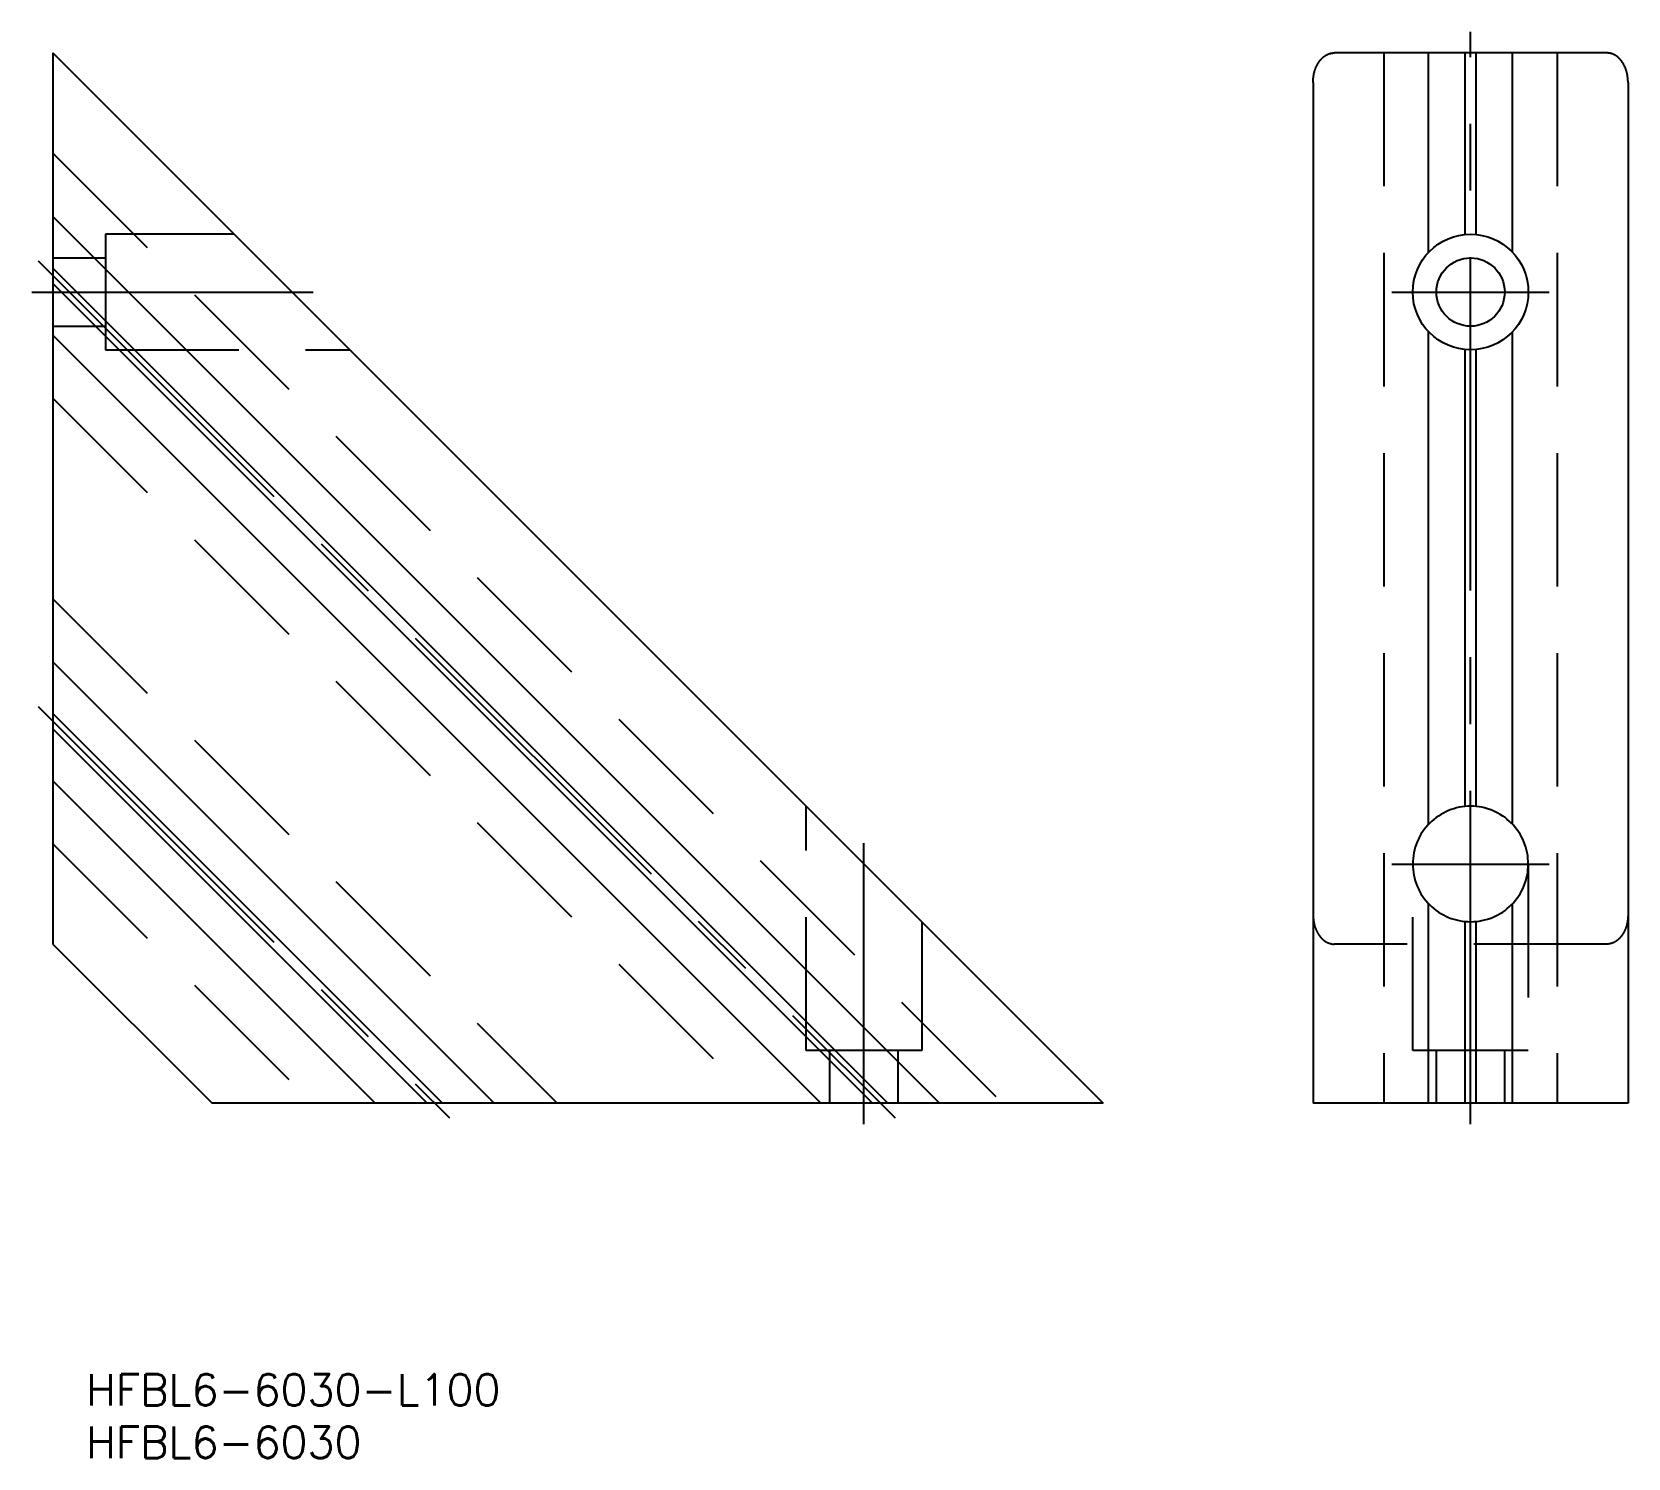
# Model space of a CAD drawing. Extents: x -122 to 30, y -34 to 102.
import ezdxf

# ---------------------------------------------------------------- set-up
doc = ezdxf.new("R2010")
doc.units = 0
doc.linetypes.add('CENTER', pattern=[50.8, 31.75, -6.35, 6.35, -6.35])
doc.linetypes.add('DASHED', pattern=[19.05, 12.7, -6.35])
doc.layers.get('0').update_dxf_attribs({"linetype": 'CONTINUOUS'})
doc.layers.add('CENTER', color=1, linetype='CONTINUOUS')
doc.styles.get("Standard").update_dxf_attribs({"font": 'txt.shx', "height": 3, "bigfont": 'bigfont.shx'})

msp = doc.modelspace()

# ---------------------------------------------------------------- linework, layer by layer
at = {"color": 7, "linetype": 'CONTINUOUS'}
for p, q in [((-120, 100), (-20, 0)), ((-120, 100), (-120, 15.15)), ((28, 100), (2, 100)), ((11, 81), (11, 100)), ((14.48, 82.7), (14.48, 100)), ((15.52, 82.7), (15.52, 100)), ((19, 81), (19, 100)), ((0, 97.17), (0, 0)), ((30, 97.17), (30, 0)), ((-35.56, 0), (-120, 84.44)), ((-40.48, 0), (-120, 79.52)), ((-41.95, 0), (-120, 78.05)), ((-46.87, 0), (-120, 73.13)), ((11, 26.55), (11, 73.45)), ((19, 26.55), (19, 73.45)), ((14.48, 28.25), (14.48, 71.75)), ((15.52, 28.25), (15.52, 71.75)), ((-77.98, 0), (-120, 42.02)), ((-82.9, 0), (-120, 37.1)), ((-84.37, 0), (-120, 35.63)), ((-89.3, 0), (-120, 30.7)), ((11, 0), (11, 19)), ((19, 0), (19, 19)), ((14.48, 0), (14.48, 17.3)), ((15.52, 0), (15.52, 17.3)), ((-120, 15.15), (-104.85, 0)), ((-20, 0), (-104.85, 0)), ((30, 0), (0, 0))]:
    msp.add_line(p, q, dxfattribs=at)
at = {"color": 3, "linetype": 'DASHED'}
for p, q in [((6.75, 100), (6.75, 0)), ((23.25, 100), (23.25, 0)), ((-120, 90.45), (-29.55, 0)), ((-102.73, 82.73), (-115, 82.73)), ((-115, 82.73), (-115, 71.73)), ((-120, 80.48), (-115, 80.48)), ((-120, 73.98), (-115, 73.98)), ((-115, 71.73), (-91.73, 71.73)), ((-120, 67.12), (-52.88, 0)), ((-120, 48.03), (-71.97, 0)), ((-48.27, 5), (-48.27, 28.27)), ((-120, 24.69), (-95.31, 0)), ((9.5, 5), (9.5, 22.77)), ((20.5, 22.77), (20.5, 5)), ((-37.27, 17.27), (-37.27, 5)), ((28, 15.15), (2, 15.15)), ((-37.27, 5), (-48.27, 5)), ((-46.02, 0), (-46.02, 5)), ((-39.52, 0), (-39.52, 5)), ((20.5, 5), (9.5, 5)), ((11.75, 0), (11.75, 5)), ((18.25, 0), (18.25, 5))]:
    msp.add_line(p, q, dxfattribs=at)
at = {"color": 7, "linetype": 'CONTINUOUS'}
for points in [[(0, 97.17, 0), (0, 97.21, 0), (0, 97.24, 0), (0, 97.28, 0), (0, 97.31, 0), (0, 97.35, 0), (0.01, 97.38, 0), (0.01, 97.41, 0), (0.01, 97.45, 0), (0.01, 97.48, 0), (0.02, 97.52, 0), (0.02, 97.55, 0), (0.02, 97.59, 0), (0.03, 97.62, 0), (0.03, 97.66, 0), (0.03, 97.69, 0), (0.04, 97.72, 0), (0.04, 97.76, 0), (0.05, 97.79, 0), (0.05, 97.83, 0), (0.06, 97.86, 0), (0.07, 97.89, 0), (0.07, 97.93, 0), (0.08, 97.96, 0), (0.09, 97.99, 0), (0.09, 98.03, 0), (0.1, 98.06, 0), (0.11, 98.09, 0), (0.12, 98.12, 0), (0.13, 98.16, 0), (0.13, 98.19, 0), (0.14, 98.22, 0), (0.15, 98.25, 0), (0.16, 98.29, 0), (0.17, 98.32, 0), (0.18, 98.35, 0), (0.19, 98.38, 0), (0.2, 98.41, 0), (0.21, 98.44, 0), (0.22, 98.47, 0), (0.24, 98.51, 0), (0.25, 98.54, 0), (0.26, 98.57, 0), (0.27, 98.6, 0), (0.28, 98.63, 0), (0.3, 98.66, 0), (0.31, 98.69, 0), (0.32, 98.71, 0), (0.34, 98.74, 0), (0.35, 98.77, 0), (0.36, 98.8, 0), (0.38, 98.83, 0), (0.39, 98.86, 0), (0.41, 98.88, 0), (0.42, 98.91, 0), (0.44, 98.94, 0), (0.45, 98.97, 0), (0.47, 98.99, 0), (0.49, 99.02, 0), (0.5, 99.05, 0), (0.52, 99.07, 0), (0.53, 99.1, 0), (0.55, 99.12, 0), (0.57, 99.15, 0), (0.59, 99.17, 0), (0.6, 99.2, 0), (0.62, 99.22, 0), (0.64, 99.24, 0), (0.66, 99.27, 0), (0.68, 99.29, 0), (0.69, 99.31, 0), (0.71, 99.34, 0), (0.73, 99.36, 0), (0.75, 99.38, 0), (0.77, 99.4, 0), (0.79, 99.42, 0), (0.81, 99.44, 0), (0.83, 99.46, 0), (0.85, 99.48, 0), (0.87, 99.5, 0), (0.89, 99.52, 0), (0.91, 99.54, 0), (0.93, 99.56, 0), (0.95, 99.58, 0), (0.97, 99.6, 0), (0.99, 99.62, 0), (1.01, 99.63, 0), (1.04, 99.65, 0), (1.06, 99.67, 0), (1.08, 99.68, 0), (1.1, 99.7, 0), (1.12, 99.71, 0), (1.14, 99.73, 0), (1.17, 99.74, 0), (1.19, 99.76, 0), (1.21, 99.77, 0), (1.23, 99.78, 0), (1.26, 99.8, 0), (1.28, 99.81, 0), (1.3, 99.82, 0), (1.33, 99.83, 0), (1.35, 99.85, 0), (1.37, 99.86, 0), (1.4, 99.87, 0), (1.42, 99.88, 0), (1.44, 99.89, 0), (1.47, 99.9, 0), (1.49, 99.91, 0), (1.51, 99.92, 0), (1.54, 99.92, 0), (1.56, 99.93, 0), (1.59, 99.94, 0), (1.61, 99.95, 0), (1.63, 99.95, 0), (1.66, 99.96, 0), (1.68, 99.96, 0), (1.71, 99.97, 0), (1.73, 99.97, 0), (1.76, 99.98, 0), (1.78, 99.98, 0), (1.8, 99.99, 0), (1.83, 99.99, 0), (1.85, 99.99, 0), (1.88, 99.99, 0), (1.9, 100, 0), (1.93, 100, 0), (1.95, 100, 0), (1.98, 100, 0), (2, 100, 0)], [(30, 97.17, 0), (30, 97.21, 0), (30, 97.24, 0), (30, 97.28, 0), (30, 97.31, 0), (30, 97.35, 0), (29.99, 97.38, 0), (29.99, 97.41, 0), (29.99, 97.45, 0), (29.99, 97.48, 0), (29.99, 97.52, 0), (29.98, 97.55, 0), (29.98, 97.59, 0), (29.97, 97.62, 0), (29.97, 97.66, 0), (29.97, 97.69, 0), (29.96, 97.72, 0), (29.96, 97.76, 0), (29.95, 97.79, 0), (29.95, 97.83, 0), (29.94, 97.86, 0), (29.93, 97.89, 0), (29.93, 97.93, 0), (29.92, 97.96, 0), (29.91, 97.99, 0), (29.91, 98.03, 0), (29.9, 98.06, 0), (29.89, 98.09, 0), (29.88, 98.12, 0), (29.87, 98.16, 0), (29.87, 98.19, 0), (29.86, 98.22, 0), (29.85, 98.25, 0), (29.84, 98.29, 0), (29.83, 98.32, 0), (29.82, 98.35, 0), (29.81, 98.38, 0), (29.8, 98.41, 0), (29.79, 98.44, 0), (29.78, 98.47, 0), (29.76, 98.51, 0), (29.75, 98.54, 0), (29.74, 98.57, 0), (29.73, 98.6, 0), (29.72, 98.63, 0), (29.7, 98.66, 0), (29.69, 98.69, 0), (29.68, 98.71, 0), (29.66, 98.74, 0), (29.65, 98.77, 0), (29.64, 98.8, 0), (29.62, 98.83, 0), (29.61, 98.86, 0), (29.59, 98.88, 0), (29.58, 98.91, 0), (29.56, 98.94, 0), (29.55, 98.97, 0), (29.53, 98.99, 0), (29.51, 99.02, 0), (29.5, 99.05, 0), (29.48, 99.07, 0), (29.47, 99.1, 0), (29.45, 99.12, 0), (29.43, 99.15, 0), (29.41, 99.17, 0), (29.4, 99.2, 0), (29.38, 99.22, 0), (29.36, 99.24, 0), (29.34, 99.27, 0), (29.32, 99.29, 0), (29.31, 99.31, 0), (29.29, 99.34, 0), (29.27, 99.36, 0), (29.25, 99.38, 0), (29.23, 99.4, 0), (29.21, 99.42, 0), (29.19, 99.44, 0), (29.17, 99.46, 0), (29.15, 99.48, 0), (29.13, 99.5, 0), (29.11, 99.52, 0), (29.09, 99.54, 0), (29.07, 99.56, 0), (29.05, 99.58, 0), (29.03, 99.6, 0), (29.01, 99.62, 0), (28.99, 99.63, 0), (28.96, 99.65, 0), (28.94, 99.67, 0), (28.92, 99.68, 0), (28.9, 99.7, 0), (28.88, 99.71, 0), (28.86, 99.73, 0), (28.83, 99.74, 0), (28.81, 99.76, 0), (28.79, 99.77, 0), (28.77, 99.78, 0), (28.74, 99.8, 0), (28.72, 99.81, 0), (28.7, 99.82, 0), (28.67, 99.83, 0), (28.65, 99.85, 0), (28.63, 99.86, 0), (28.6, 99.87, 0), (28.58, 99.88, 0), (28.56, 99.89, 0), (28.53, 99.9, 0), (28.51, 99.91, 0), (28.49, 99.92, 0), (28.46, 99.92, 0), (28.44, 99.93, 0), (28.41, 99.94, 0), (28.39, 99.95, 0), (28.37, 99.95, 0), (28.34, 99.96, 0), (28.32, 99.96, 0), (28.29, 99.97, 0), (28.27, 99.97, 0), (28.24, 99.98, 0), (28.22, 99.98, 0), (28.2, 99.99, 0), (28.17, 99.99, 0), (28.15, 99.99, 0), (28.12, 99.99, 0), (28.1, 100, 0), (28.07, 100, 0), (28.05, 100, 0), (28.02, 100, 0), (28, 100, 0)], [(15, 28.27, 0), (14.73, 28.27, 0), (14.46, 28.25, 0), (14.19, 28.21, 0), (13.93, 28.17, 0), (13.66, 28.11, 0), (13.4, 28.03, 0), (13.15, 27.95, 0), (12.9, 27.85, 0), (12.65, 27.74, 0), (12.41, 27.62, 0), (12.17, 27.49, 0), (11.94, 27.34, 0), (11.72, 27.19, 0), (11.51, 27.02, 0), (11.31, 26.85, 0), (11.11, 26.66, 0), (10.92, 26.47, 0), (10.75, 26.26, 0), (10.58, 26.05, 0), (10.43, 25.83, 0), (10.28, 25.6, 0), (10.15, 25.36, 0), (10.03, 25.12, 0), (9.92, 24.88, 0), (9.82, 24.62, 0), (9.74, 24.37, 0), (9.66, 24.11, 0), (9.61, 23.84, 0), (9.56, 23.58, 0), (9.53, 23.31, 0), (9.51, 23.04, 0), (9.5, 22.77, 0), (9.51, 22.5, 0), (9.53, 22.23, 0), (9.56, 21.96, 0), (9.61, 21.7, 0), (9.66, 21.44, 0), (9.74, 21.18, 0), (9.82, 20.92, 0), (9.92, 20.67, 0), (10.03, 20.42, 0), (10.15, 20.18, 0), (10.28, 19.94, 0), (10.43, 19.72, 0), (10.58, 19.5, 0), (10.75, 19.28, 0), (10.92, 19.08, 0), (11.11, 18.88, 0), (11.31, 18.7, 0), (11.51, 18.52, 0), (11.72, 18.35, 0), (11.94, 18.2, 0), (12.17, 18.05, 0), (12.41, 17.92, 0), (12.65, 17.8, 0), (12.9, 17.69, 0), (13.15, 17.59, 0), (13.4, 17.51, 0), (13.66, 17.44, 0), (13.93, 17.38, 0), (14.19, 17.33, 0), (14.46, 17.3, 0), (14.73, 17.28, 0), (15, 17.27, 0), (15.27, 17.28, 0), (15.54, 17.3, 0), (15.81, 17.33, 0), (16.07, 17.38, 0), (16.34, 17.44, 0), (16.6, 17.51, 0), (16.85, 17.59, 0), (17.1, 17.69, 0), (17.35, 17.8, 0), (17.59, 17.92, 0), (17.83, 18.05, 0), (18.06, 18.2, 0), (18.28, 18.35, 0), (18.49, 18.52, 0), (18.69, 18.7, 0), (18.89, 18.88, 0), (19.08, 19.08, 0), (19.25, 19.28, 0), (19.42, 19.5, 0), (19.57, 19.72, 0), (19.72, 19.94, 0), (19.85, 20.18, 0), (19.97, 20.42, 0), (20.08, 20.67, 0), (20.18, 20.92, 0), (20.26, 21.18, 0), (20.34, 21.44, 0), (20.39, 21.7, 0), (20.44, 21.96, 0), (20.47, 22.23, 0), (20.49, 22.5, 0), (20.5, 22.77, 0), (20.49, 23.04, 0), (20.47, 23.31, 0), (20.44, 23.58, 0), (20.39, 23.84, 0), (20.34, 24.11, 0), (20.26, 24.37, 0), (20.18, 24.62, 0), (20.08, 24.88, 0), (19.97, 25.12, 0), (19.85, 25.36, 0), (19.72, 25.6, 0), (19.57, 25.83, 0), (19.42, 26.05, 0), (19.25, 26.26, 0), (19.08, 26.47, 0), (18.89, 26.66, 0), (18.69, 26.85, 0), (18.49, 27.02, 0), (18.28, 27.19, 0), (18.06, 27.34, 0), (17.83, 27.49, 0), (17.59, 27.62, 0), (17.35, 27.74, 0), (17.1, 27.85, 0), (16.85, 27.95, 0), (16.6, 28.03, 0), (16.34, 28.11, 0), (16.07, 28.17, 0), (15.81, 28.21, 0), (15.54, 28.25, 0), (15.27, 28.27, 0), (15, 28.27, 0)]]:
    msp.add_polyline3d(points, dxfattribs=at)
at = {"color": 3, "linetype": 'DASHED'}
for points in [[(0, 17.98, 0), (0, 17.94, 0), (0, 17.91, 0), (0, 17.87, 0), (0, 17.84, 0), (0, 17.8, 0), (0.01, 17.77, 0), (0.01, 17.73, 0), (0.01, 17.7, 0), (0.01, 17.66, 0), (0.02, 17.63, 0), (0.02, 17.59, 0), (0.02, 17.56, 0), (0.03, 17.53, 0), (0.03, 17.49, 0), (0.03, 17.46, 0), (0.04, 17.42, 0), (0.04, 17.39, 0), (0.05, 17.36, 0), (0.05, 17.32, 0), (0.06, 17.29, 0), (0.07, 17.25, 0), (0.07, 17.22, 0), (0.08, 17.19, 0), (0.09, 17.15, 0), (0.09, 17.12, 0), (0.1, 17.09, 0), (0.11, 17.06, 0), (0.12, 17.02, 0), (0.13, 16.99, 0), (0.13, 16.96, 0), (0.14, 16.93, 0), (0.15, 16.89, 0), (0.16, 16.86, 0), (0.17, 16.83, 0), (0.18, 16.8, 0), (0.19, 16.77, 0), (0.2, 16.73, 0), (0.21, 16.7, 0), (0.22, 16.67, 0), (0.24, 16.64, 0), (0.25, 16.61, 0), (0.26, 16.58, 0), (0.27, 16.55, 0), (0.28, 16.52, 0), (0.3, 16.49, 0), (0.31, 16.46, 0), (0.32, 16.43, 0), (0.34, 16.4, 0), (0.35, 16.38, 0), (0.36, 16.35, 0), (0.38, 16.32, 0), (0.39, 16.29, 0), (0.41, 16.26, 0), (0.42, 16.24, 0), (0.44, 16.21, 0), (0.45, 16.18, 0), (0.47, 16.15, 0), (0.49, 16.13, 0), (0.5, 16.1, 0), (0.52, 16.08, 0), (0.53, 16.05, 0), (0.55, 16.02, 0), (0.57, 16, 0), (0.59, 15.98, 0), (0.6, 15.95, 0), (0.62, 15.93, 0), (0.64, 15.9, 0), (0.66, 15.88, 0), (0.68, 15.86, 0), (0.69, 15.83, 0), (0.71, 15.81, 0), (0.73, 15.79, 0), (0.75, 15.77, 0), (0.77, 15.75, 0), (0.79, 15.72, 0), (0.81, 15.7, 0), (0.83, 15.68, 0), (0.85, 15.66, 0), (0.87, 15.64, 0), (0.89, 15.62, 0), (0.91, 15.6, 0), (0.93, 15.59, 0), (0.95, 15.57, 0), (0.97, 15.55, 0), (0.99, 15.53, 0), (1.01, 15.51, 0), (1.04, 15.5, 0), (1.06, 15.48, 0), (1.08, 15.46, 0), (1.1, 15.45, 0), (1.12, 15.43, 0), (1.14, 15.42, 0), (1.17, 15.4, 0), (1.19, 15.39, 0), (1.21, 15.38, 0), (1.23, 15.36, 0), (1.26, 15.35, 0), (1.28, 15.34, 0), (1.3, 15.32, 0), (1.33, 15.31, 0), (1.35, 15.3, 0), (1.37, 15.29, 0), (1.4, 15.28, 0), (1.42, 15.27, 0), (1.44, 15.26, 0), (1.47, 15.25, 0), (1.49, 15.24, 0), (1.51, 15.23, 0), (1.54, 15.22, 0), (1.56, 15.22, 0), (1.59, 15.21, 0), (1.61, 15.2, 0), (1.63, 15.19, 0), (1.66, 15.19, 0), (1.68, 15.18, 0), (1.71, 15.18, 0), (1.73, 15.17, 0), (1.76, 15.17, 0), (1.78, 15.16, 0), (1.8, 15.16, 0), (1.83, 15.16, 0), (1.85, 15.15, 0), (1.88, 15.15, 0), (1.9, 15.15, 0), (1.93, 15.15, 0), (1.95, 15.15, 0), (1.98, 15.15, 0), (2, 15.15, 0)], [(30, 17.98, 0), (30, 17.94, 0), (30, 17.91, 0), (30, 17.87, 0), (30, 17.84, 0), (30, 17.8, 0), (29.99, 17.77, 0), (29.99, 17.73, 0), (29.99, 17.7, 0), (29.99, 17.66, 0), (29.99, 17.63, 0), (29.98, 17.59, 0), (29.98, 17.56, 0), (29.97, 17.53, 0), (29.97, 17.49, 0), (29.97, 17.46, 0), (29.96, 17.42, 0), (29.96, 17.39, 0), (29.95, 17.36, 0), (29.95, 17.32, 0), (29.94, 17.29, 0), (29.93, 17.25, 0), (29.93, 17.22, 0), (29.92, 17.19, 0), (29.91, 17.15, 0), (29.91, 17.12, 0), (29.9, 17.09, 0), (29.89, 17.06, 0), (29.88, 17.02, 0), (29.87, 16.99, 0), (29.87, 16.96, 0), (29.86, 16.93, 0), (29.85, 16.89, 0), (29.84, 16.86, 0), (29.83, 16.83, 0), (29.82, 16.8, 0), (29.81, 16.77, 0), (29.8, 16.73, 0), (29.79, 16.7, 0), (29.78, 16.67, 0), (29.76, 16.64, 0), (29.75, 16.61, 0), (29.74, 16.58, 0), (29.73, 16.55, 0), (29.72, 16.52, 0), (29.7, 16.49, 0), (29.69, 16.46, 0), (29.68, 16.43, 0), (29.66, 16.4, 0), (29.65, 16.38, 0), (29.64, 16.35, 0), (29.62, 16.32, 0), (29.61, 16.29, 0), (29.59, 16.26, 0), (29.58, 16.24, 0), (29.56, 16.21, 0), (29.55, 16.18, 0), (29.53, 16.15, 0), (29.51, 16.13, 0), (29.5, 16.1, 0), (29.48, 16.08, 0), (29.47, 16.05, 0), (29.45, 16.02, 0), (29.43, 16, 0), (29.41, 15.98, 0), (29.4, 15.95, 0), (29.38, 15.93, 0), (29.36, 15.9, 0), (29.34, 15.88, 0), (29.32, 15.86, 0), (29.31, 15.83, 0), (29.29, 15.81, 0), (29.27, 15.79, 0), (29.25, 15.77, 0), (29.23, 15.75, 0), (29.21, 15.72, 0), (29.19, 15.7, 0), (29.17, 15.68, 0), (29.15, 15.66, 0), (29.13, 15.64, 0), (29.11, 15.62, 0), (29.09, 15.6, 0), (29.07, 15.59, 0), (29.05, 15.57, 0), (29.03, 15.55, 0), (29.01, 15.53, 0), (28.99, 15.51, 0), (28.96, 15.5, 0), (28.94, 15.48, 0), (28.92, 15.46, 0), (28.9, 15.45, 0), (28.88, 15.43, 0), (28.86, 15.42, 0), (28.83, 15.4, 0), (28.81, 15.39, 0), (28.79, 15.38, 0), (28.77, 15.36, 0), (28.74, 15.35, 0), (28.72, 15.34, 0), (28.7, 15.32, 0), (28.67, 15.31, 0), (28.65, 15.3, 0), (28.63, 15.29, 0), (28.6, 15.28, 0), (28.58, 15.27, 0), (28.56, 15.26, 0), (28.53, 15.25, 0), (28.51, 15.24, 0), (28.49, 15.23, 0), (28.46, 15.22, 0), (28.44, 15.22, 0), (28.41, 15.21, 0), (28.39, 15.2, 0), (28.37, 15.19, 0), (28.34, 15.19, 0), (28.32, 15.18, 0), (28.29, 15.18, 0), (28.27, 15.17, 0), (28.24, 15.17, 0), (28.22, 15.16, 0), (28.2, 15.16, 0), (28.17, 15.16, 0), (28.15, 15.15, 0), (28.12, 15.15, 0), (28.1, 15.15, 0), (28.07, 15.15, 0), (28.05, 15.15, 0), (28.02, 15.15, 0), (28, 15.15, 0)]]:
    msp.add_polyline3d(points, dxfattribs=at)
at = {"color": 7, "linetype": 'CONTINUOUS'}
for radius in [5.5, 3.25]:
    msp.add_circle((15, 77.23), radius, dxfattribs=at)
at = {"layer": 'CENTER', "color": 1, "linetype": 'CENTER'}
for p, q in [((15, -2), (15, 102)), ((-121.41, 80.2), (-39.8, -1.41)), ((-122, 77.23), (-95.23, 77.23)), ((7.5, 77.23), (22.5, 77.23)), ((-121.41, 37.77), (-82.23, -1.41)), ((-42.77, -2), (-42.77, 24.77)), ((7.5, 22.77), (22.5, 22.77))]:
    msp.add_line(p, q, dxfattribs=at)

# ---------------------------------------------------------------- texts
at = {"color": 7, "linetype": 'CONTINUOUS'}
for s, p in [('HFBL6-6030-L100', (-116.84, -28.8)), ('HFBL6-6030', (-116.84, -33.8))]:
    msp.add_text(s, height=3, dxfattribs=at).set_placement(p)

doc.saveas('drawing.dxf')
